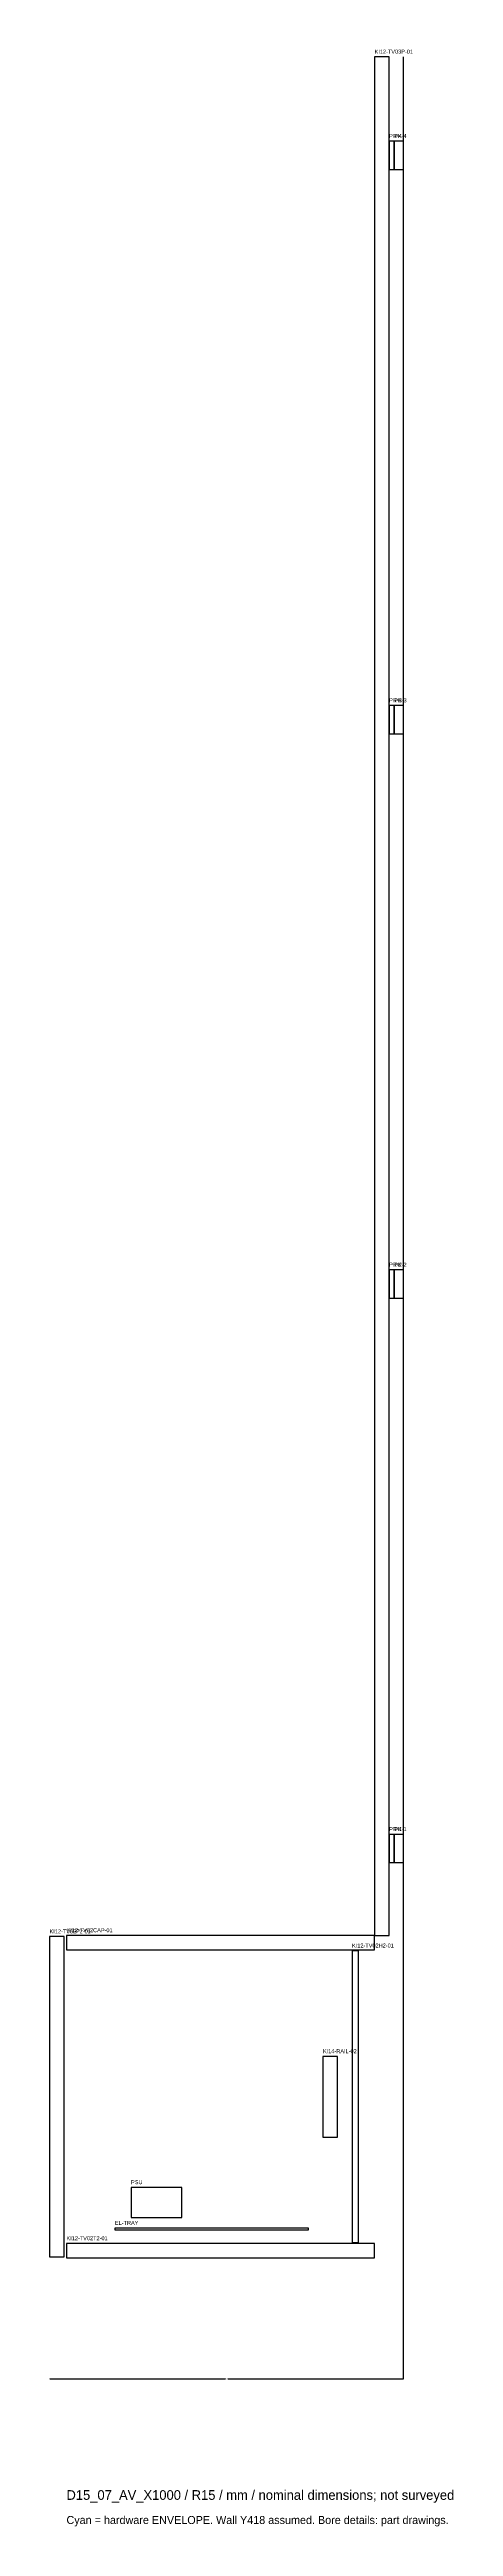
# Model space of a CAD drawing. Header units: millimetres. Extents: x -21 to 480, y -183 to 2889.
import ezdxf

# ---------------------------------------------------------------- set-up
doc = ezdxf.new("R2010")
doc.units = ezdxf.units.MM
for name, color, linetype in [('HARDWARE_ENVELOPE', 4, 'Continuous'), ('NOTES', 2, 'Continuous'), ('WALL_ASSUMED', 8, 'Continuous'), ('WOOD', 7, 'Continuous')]:
    doc.layers.add(name, color=color, linetype=linetype)
doc.dimstyles.get("Standard").update_dxf_attribs({"dimtxt": 2.5, "dimasz": 2.5, "dimexe": 1.25, "dimexo": 0.625, "dimtad": 1, "dimcen": 2.5, "dimazin": 3, "dimtfac": 1, "dimtmove": 0, "dimatfit": 3})

# ---------------------------------------------------------------- blocks, each defined once
blk = doc.blocks.new('_CLOSEDFILLED')
at = {"color": 0, "linetype": 'BYBLOCK'}
blk.add_solid([(-1, 0), (0, 0), (-1, 0)], dxfattribs=at)
blk = doc.blocks.new('*D1')
for p, q in [((-21, 0), (-21, 0)), ((200, 0), (417.75, 0)), ((418, 0), (418, 0)), ((-20.75, 0), (197, 0))]:
    blk.add_line(p, q)
at = {"layer": 'Defpoints'}
for p in [(-21, 0), (-21, 0), (418, 0)]:
    blk.add_point(p, dxfattribs=at)
at = {"xscale": 0.25, "yscale": 0.25, "rotation": 180}
blk.add_blockref('_CLOSEDFILLED', (-21, 0), dxfattribs=at)
at = {"xscale": 0.25, "yscale": 0.25}
blk.add_blockref('_CLOSEDFILLED', (418, 0), dxfattribs=at)
at = {"insert": (198.5, 0), "char_height": 1, "attachment_point": 5}
blk.add_mtext('439', dxfattribs=at)

msp = doc.modelspace()

# ---------------------------------------------------------------- linework, layer by layer
at = {"layer": 'HARDWARE_ENVELOPE'}
for points in [[(400, 2740.475), (406.353, 2740.475), (406.353, 2775.405), (400, 2775.405)], [(406.353, 2740.475), (418, 2740.475), (418, 2775.405), (406.353, 2775.405)], [(400, 2040.475), (406.353, 2040.475), (406.353, 2075.405), (400, 2075.405)], [(406.353, 2040.475), (418, 2040.475), (418, 2075.405), (406.353, 2075.405)], [(400, 1340.475), (406.353, 1340.475), (406.353, 1375.405), (400, 1375.405)], [(406.353, 1340.475), (418, 1340.475), (418, 1375.405), (406.353, 1375.405)], [(400, 640.475), (406.353, 640.475), (406.353, 675.405), (400, 675.405)], [(406.353, 640.475), (418, 640.475), (418, 675.405), (406.353, 675.405)], [(80, 200), (143, 200), (143, 237.5), (80, 237.5)], [(60, 185), (300, 185), (300, 187), (60, 187)]]:
    msp.add_lwpolyline(points, close=True, dxfattribs=at)
at = {"layer": 'WALL_ASSUMED'}
msp.add_line((418, 0), (418, 2880), dxfattribs=at)
at = {"layer": 'WOOD'}
for points in [[(382, 550), (400, 550), (400, 2880), (382, 2880)], [(-21, 151.5), (-3, 151.5), (-3, 548.5), (-21, 548.5)], [(0, 532), (382, 532), (382, 550), (0, 550)], [(354, 169), (362, 169), (362, 531), (354, 531)], [(318, 300), (336, 300), (336, 400), (318, 400)], [(0, 150), (382, 150), (382, 168), (0, 168)]]:
    msp.add_lwpolyline(points, close=True, dxfattribs=at)

# ---------------------------------------------------------------- texts
for s, height, p in [('D15_07_AV_X1000 / R15 / mm / nominal dimensions; not surveyed', 12, (0, -150)), ('Cyan = hardware ENVELOPE. Wall Y418 assumed. Bore details: part drawings.', 10, (0, -180))]:
    msp.add_text(s, height=height).set_placement(p)
at = {"layer": 'NOTES'}
for s, p in [('KI12-TV03P-01', (382, 2884)), ('PR-4', (400, 2779.405)), ('PK-4', (406.353, 2779.405)), ('PR-3', (400, 2079.405)), ('PK-3', (406.353, 2079.405)), ('PR-2', (400, 1379.405)), ('PK-2', (406.353, 1379.405)), ('PR-1', (400, 679.405)), ('PK-1', (406.353, 679.405)), ('KI12-TV02F2-01', (-21, 552.5)), ('KI12-TV02CAP-01', (0, 554)), ('KI12-TV02H2-01', (354, 535)), ('KI14-RAIL-02', (318, 404)), ('PSU', (80, 241.5)), ('EL-TRAY', (60, 191)), ('KI12-TV02T2-01', (0, 172))]:
    msp.add_text(s, height=5, dxfattribs=at).set_placement(p)

# ---------------------------------------------------------------- dimensions: what is measured, and where the dimension line sits
dim = msp.add_linear_dim(base=(-21, 0), p1=(-21, 0), p2=(418, 0), dimstyle='Standard')
dim.commit()
dim.dimension.update_dxf_attribs({"geometry": '*D1', "text_midpoint": (198.5, 0)})

doc.saveas('drawing.dxf')
